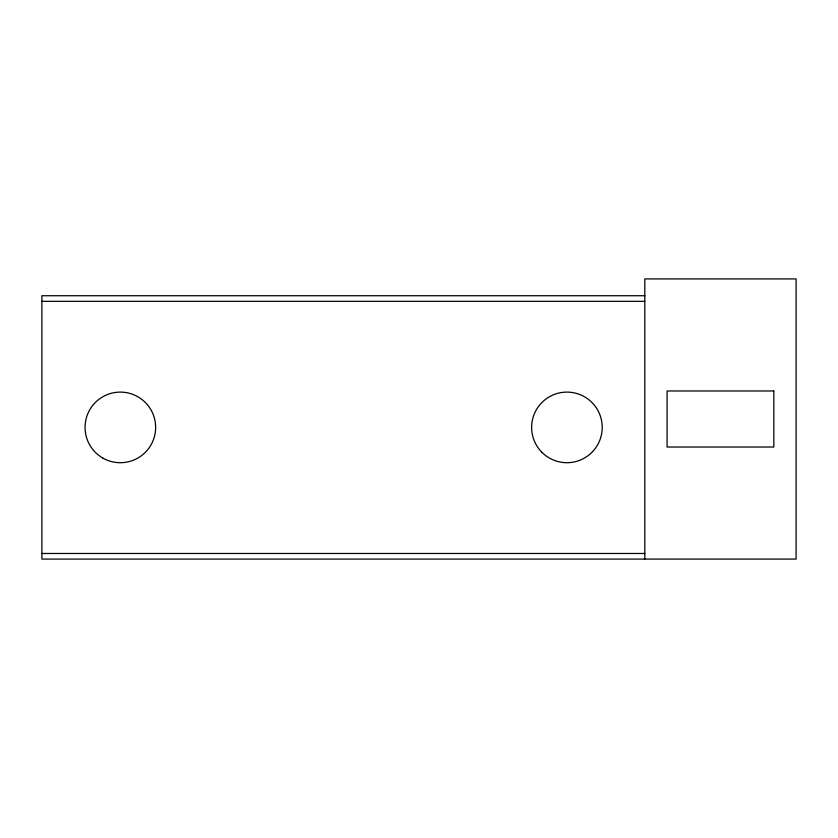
<?xml version="1.0" encoding="UTF-8"?>
<svg xmlns="http://www.w3.org/2000/svg" width="838" height="838" viewBox="0 0 838 838"><rect width="100%" height="100%" fill="white"/><g stroke="black" fill="none" stroke-linecap="round" stroke-linejoin="round"><path stroke-width="1.26" d="M644.914 295.73L41.9 295.73L41.9 559.082L796.1 559.082L796.1 278.918L644.81 278.918L644.81 559.082M41.9 301.334L644.81 301.334M41.9 553.478L644.81 553.478M773.83 390.979L667.079 390.979L667.079 447.021L773.83 447.021L773.83 390.979M541.966 452.363A35.301 35.301 0 0 0 601.024 436.546A35.301 35.301 0 0 0 557.794 393.305A35.301 35.301 0 0 0 541.966 452.363M102.697 457.977A35.301 35.301 0 0 0 155.648 427.401A35.301 35.301 0 0 0 102.697 396.835A35.301 35.301 0 0 0 102.697 457.977"/></g></svg>
